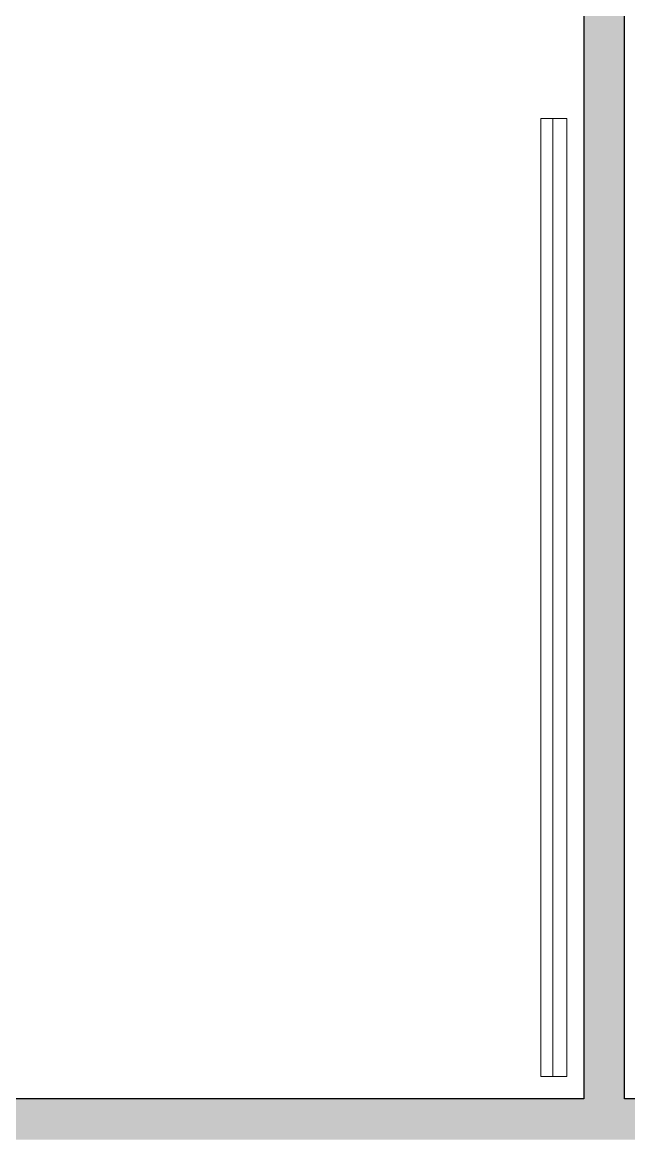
# Model space of a CAD drawing. Header units: millimetres. Extents: x 155927 to 326028, y -36033 to 97293.
# Drawn here: x 167908 to 169427, y 20658 to 23456 of the extents above; entities that cross this region are included whole.
import ezdxf

# ---------------------------------------------------------------- set-up
doc = ezdxf.new("R2010")
doc.units = ezdxf.units.MM
doc.header["$MEASUREMENT"] = 0
for name, color, linetype, lineweight in [('A-WALL-PATT', 7, 'CONTINUOUS', 9), ('I-FURN', 8, 'CONTINUOUS', 9), ('I-WALL', 7, 'CONTINUOUS', 9)]:
    doc.layers.add(name, color=color, linetype=linetype, lineweight=lineweight)

msp = doc.modelspace()

# ---------------------------------------------------------------- hatches: boundary and pattern name
at = {"layer": 'A-WALL-PATT'}
for points in [[(169314.4, 20759.6), (169416.4, 20759.6), (169416.4, 26325.6), (169314.4, 26325.6), (169314.4, 20839.8)], [(170218.3, 20657.6), (172817.2, 20657.6), (172817.2, 20759.6), (166450.8, 20759.6), (166450.8, 20657.6), (169915, 20657.6)]]:
    msp.add_hatch(color=256, dxfattribs=at).paths.add_polyline_path(points, flags=0)

# ---------------------------------------------------------------- linework, layer by layer
at = {"layer": 'I-FURN'}
for p, q in [((169207, 20815.8), (169207, 23215.8)), ((169207, 23215.8), (169237, 23215.8)), ((169237, 23215.8), (169237, 20815.8)), ((169237, 23215.8), (169237, 20815.8)), ((169272, 23215.8), (169237, 23215.8)), ((169272, 20815.8), (169272, 23215.8)), ((169237, 20815.8), (169207, 20815.8)), ((169237, 20815.8), (169272, 20815.8))]:
    msp.add_line(p, q, dxfattribs=at)
at = {"layer": 'I-WALL', "lineweight": 30}
for p, q in [((169314.4, 26325.6), (169314.4, 20759.6)), ((169416.4, 20759.6), (169416.4, 26325.6)), ((169314.4, 20759.6), (166450.8, 20759.6)), ((172817.2, 20759.6), (169416.4, 20759.6))]:
    msp.add_line(p, q, dxfattribs=at)

doc.saveas('drawing.dxf')
